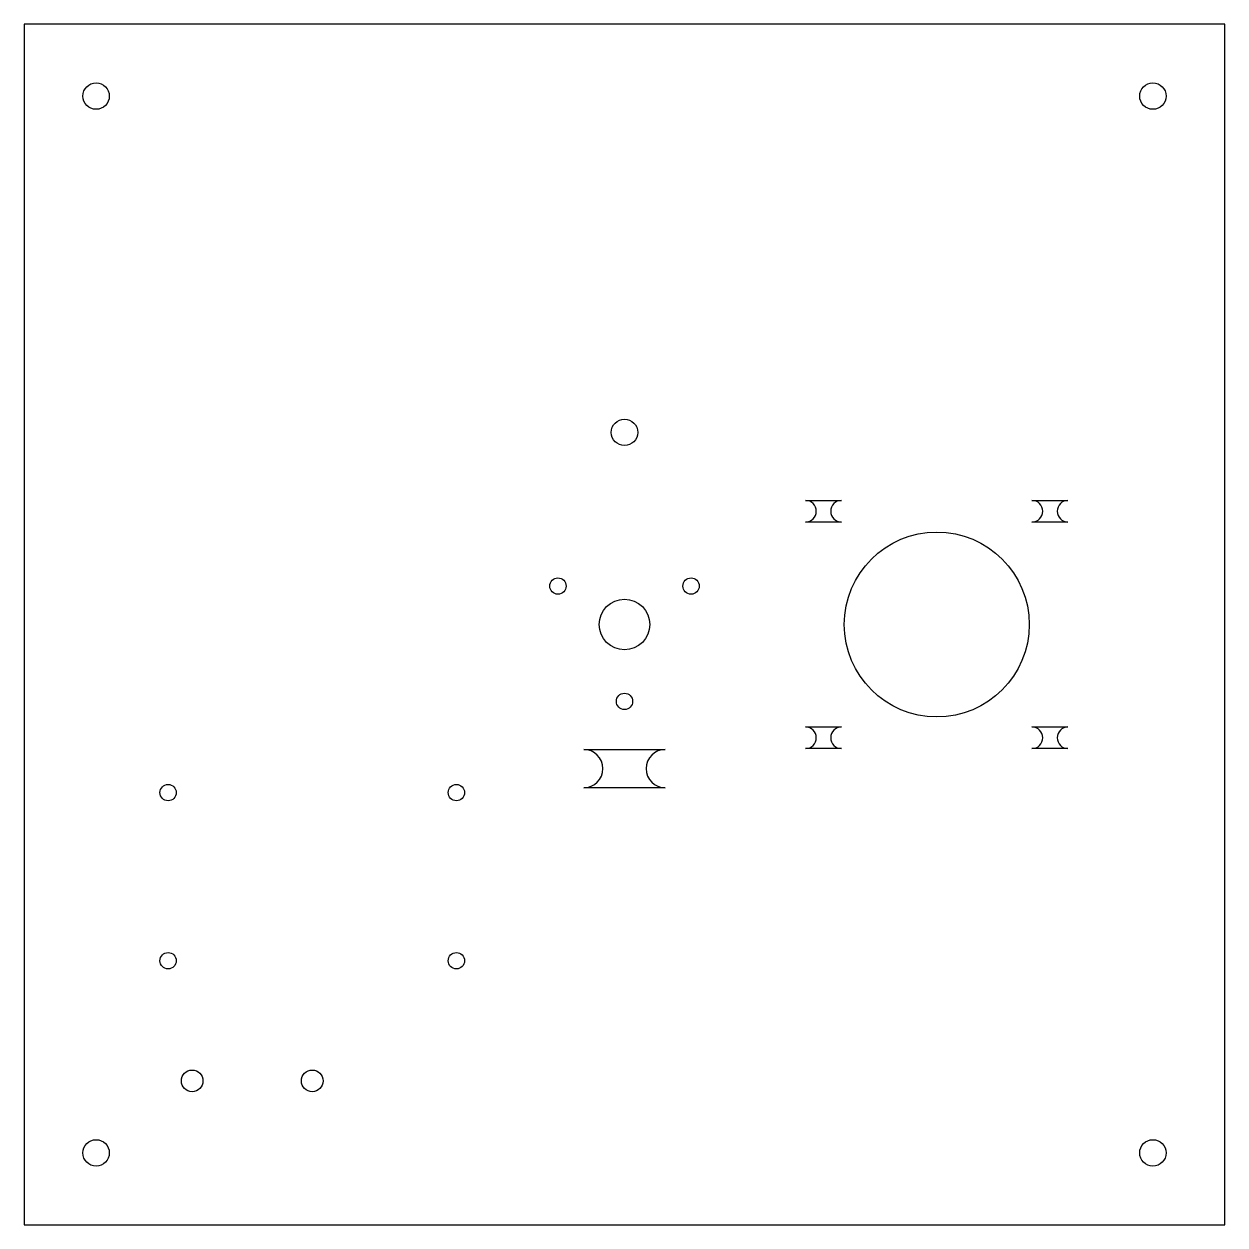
# Model space of a CAD drawing. Header units: millimetres. Extents: x 0 to 250, y 0 to 250.
import ezdxf

# ---------------------------------------------------------------- set-up
doc = ezdxf.new("R2010")
doc.units = ezdxf.units.MM

msp = doc.modelspace()

# ---------------------------------------------------------------- linework, layer by layer
msp.add_lwpolyline([(0, 0), (250, 0), (250, 250), (0, 250)], close=True)
for points in [[(162.68, 150.82), (170.18, 150.82, 1), (170.18, 146.32), (162.68, 146.32, 1)], [(209.82, 150.82), (217.32, 150.82, 1), (217.32, 146.32), (209.82, 146.32, 1)], [(162.68, 103.68), (170.18, 103.68, 1), (170.18, 99.18), (162.68, 99.18, 1)], [(209.82, 103.68), (217.32, 103.68, 1), (217.32, 99.18), (209.82, 99.18, 1)], [(116.5, 99), (133.5, 99, 1), (133.5, 91), (116.5, 91, 1)]]:
    msp.add_lwpolyline(points, format="xyb", close=True)
for centre, radius in [((15, 235), 2.75), ((235, 235), 2.75), ((125, 165), 2.75), ((190, 125), 19.25), ((111.14, 133), 1.7), ((138.86, 133), 1.7), ((125, 125), 5.25), ((125, 109), 1.7), ((30, 90), 1.7), ((90, 90), 1.7), ((30, 55), 1.7), ((90, 55), 1.7), ((35, 30), 2.25), ((60, 30), 2.25), ((15, 15), 2.75), ((235, 15), 2.75)]:
    msp.add_circle(centre, radius)

doc.saveas('drawing.dxf')
